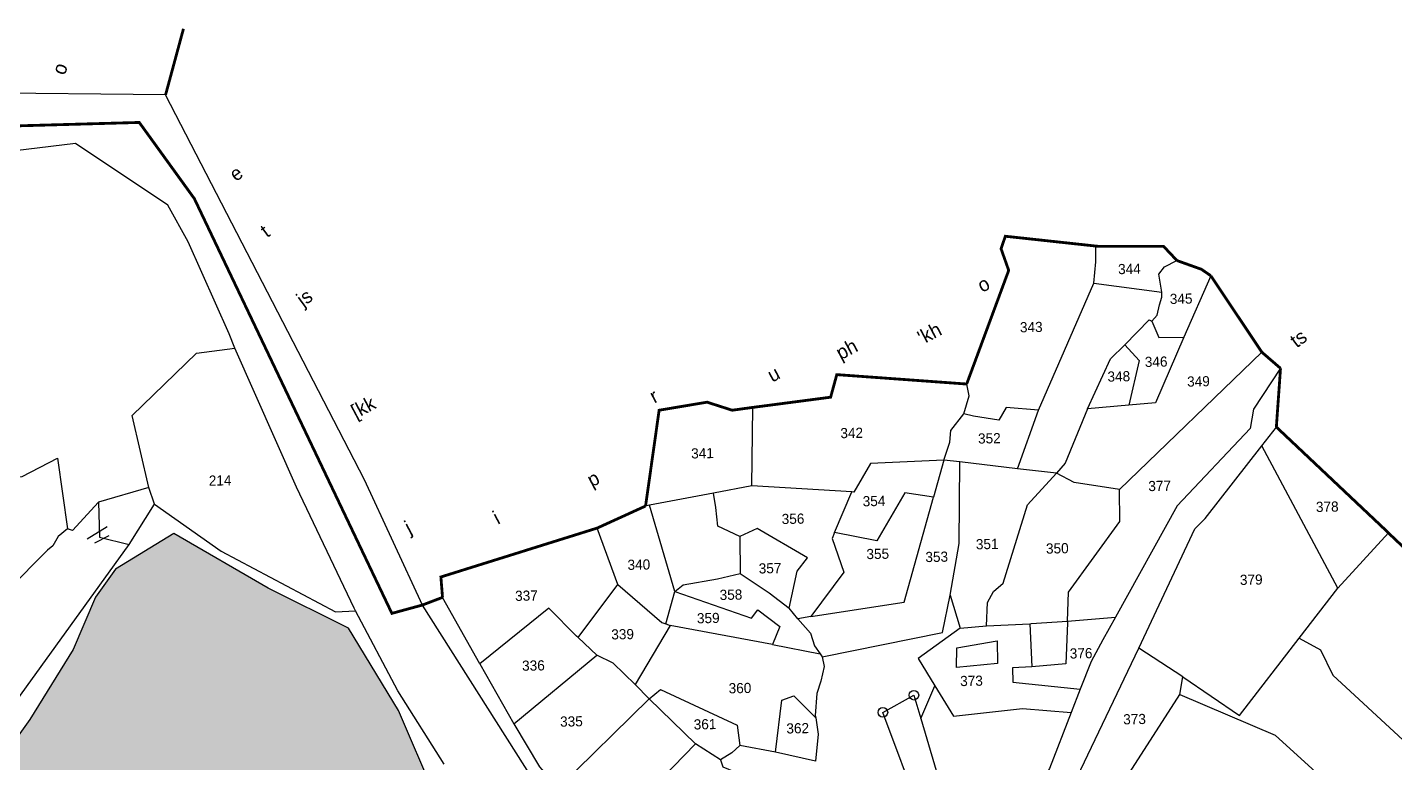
# Model space of a CAD drawing. Header units: metres. Extents: x 286538 to 291003, y 2005547 to 2009330.
# Drawn here: x 287587 to 288605, y 2008782 to 2009330 of the extents above; entities that cross this region are included whole.
import ezdxf
from ezdxf.enums import TextEntityAlignment as Align

# ---------------------------------------------------------------- set-up
doc = ezdxf.new("R2010")
doc.units = ezdxf.units.M
doc.header["$MEASUREMENT"] = 0
doc.linetypes.add('DASHDOT', pattern=[1, 0.5, -0.25, 0, -0.25])
doc.linetypes.add('DIVIDE', pattern=[1.25, 0.5, -0.25, 0, -0.25, 0, -0.25])
for name, color, linetype in [('011', 3, 'Continuous'), ('OFF', 1, 'Continuous'), ('OTHERS', 1, 'Continuous'), ('POLY_HATCH', 12, 'Continuous'), ('POLY_PARCEL', 6, 'Continuous'), ('POLY_ROAD', 30, 'Continuous'), ('POLY_WATER', 4, 'Continuous'), ('SYM_STONE', 1, 'Continuous'), ('TEXT_MAPOUT', 7, 'Continuous'), ('TEXT_PARCEL', 7, 'Continuous'), ('V_BOUND_LINE', 7, 'Continuous'), ('V_BOUND_STREAM_LINE', 7, 'DASHDOT'), ('V_DIVIDE_LINE', 7, 'DIVIDE')]:
    doc.layers.add(name, color=color, linetype=linetype)
doc.styles.add('TEXT_MAP', font='')
doc.styles.get('TEXT_MAP').set_extended_font_data('Kruti Dev 050')

# ---------------------------------------------------------------- blocks, each defined once
blk = doc.blocks.new('STONE')
blk.add_circle((0, 0), 0.851)
blk = doc.blocks.new('21014')
at = {"layer": 'POLY_HATCH'}
h = blk.add_hatch(dxfattribs=at)
h.set_pattern_fill('ZIGZAG', color=256, scale=42.083306, angle=1.0764, style=0)
h.set_pattern_definition([(1.07642, (286319.4183, 2006131.5226), (5.160663, 5.358307), [5.260413, -5.260413]), (91.07642, (286324.678, 2006131.6214), (-5.358307, 5.160663), [5.260413, -5.260413])])
h.paths.add_polyline_path([(287424.8, 2008358.5), (287438, 2008387.1), (287435.4, 2008430.8), (287497.1, 2008438), (287514.8, 2008457.2), (287546.4, 2008512.8), (287579.2, 2008549.4), (287640.9, 2008557.4), (287687.8, 2008577.2), (287761.2, 2008597.5), (287839.5, 2008620.8), (287901.9, 2008682.1), (287890.2, 2008758.2), (287863.2, 2008821.2), (287826, 2008882.3), (287766.2, 2008912.1), (287695.8, 2008952.9), (287652.5, 2008926.3), (287637.5, 2008905.4), (287621, 2008866.5), (287588.5, 2008814.4), (287556.7, 2008770), (287546.9, 2008740.6), (287520.5, 2008730.7), (287484, 2008659.6), (287481.6, 2008581.9), (287450.1, 2008568.4), (287431, 2008532), (287395.4, 2008508.2), (287362.7, 2008465.5), (287324.6, 2008439), (287301.2, 2008403.4), (287281, 2008382.4), (287235.9, 2008405.6), (287204.7, 2008421.3), (287169.6, 2008411.2), (287118.4, 2008350.2), (287081, 2008328), (287058.7, 2008304), (287060.8, 2008285.2), (287073.1, 2008269.1), (287075.8, 2008221.1), (287087.1, 2008165.5), (287088.3, 2008102.9), (287077.5, 2008038.3), (287073.8, 2008005.6), (287028.4, 2008001.3), (287014.6, 2008000.2), (287018.5, 2007928.5), (287021.4, 2007914.8), (287095.2, 2007917), (287220.1, 2007941.7), (287275.1, 2007942.7), (287302.2, 2007958.7), (287311.9, 2008058.7), (287339.2, 2008066.9), (287369.3, 2008064), (287391.5, 2007982), (287393.8, 2007952.9), (287484.5, 2007969.3), (287556, 2007960.3), (287562.7, 2008013.6), (287539.9, 2008086.2), (287516.5, 2008141.5), (287462.4, 2008138.8), (287423.8, 2008139.8), (287414.7, 2008162.8), (287404, 2008229.5), (287404.6, 2008292.2), (287405.7, 2008320.4)])
at = {"layer": 'OFF'}
blk.add_lwpolyline([(287639.7, 2008976.1), (287640.6, 2008950), (287662.5, 2008944.6)], dxfattribs=at)
at = {"layer": 'OTHERS'}
for points in [[(287631.4, 2008949), (287646.1, 2008958.1)], [(287637.1, 2008945.9), (287647.8, 2008951.3)]]:
    blk.add_lwpolyline(points, dxfattribs=at)
at = {"layer": 'POLY_HATCH'}
blk.add_lwpolyline([(287579.2, 2008549.4), (287640.9, 2008557.4), (287687.8, 2008577.2), (287761.2, 2008597.5), (287839.5, 2008620.8), (287901.9, 2008682.1), (287890.2, 2008758.2), (287863.2, 2008821.2), (287826, 2008882.3), (287766.2, 2008912.1), (287695.8, 2008952.9), (287652.5, 2008926.3), (287637.5, 2008905.4), (287621, 2008866.5), (287588.5, 2008814.4), (287556.7, 2008770)], dxfattribs=at)
at = {"layer": 'POLY_PARCEL'}
for points in [[(288381, 2009139.1), (288382.5, 2009155.1), (288382.3, 2009166.8)], [(288431.4, 2009132.5), (288429.4, 2009145.8), (288433.6, 2009151.3), (288442.8, 2009156)], [(288339.7, 2009044.6), (288381, 2009139.1)], [(288381, 2009139.1), (288431.4, 2009132.5)], [(288468, 2009144.7), (288448, 2009098.9)], [(288424.2, 2009111), (288428.1, 2009115.4), (288429.8, 2009123), (288431.5, 2009128.8), (288431.4, 2009132.5)], [(288403.9, 2009093.2), (288422, 2009112), (288424.2, 2009111)], [(288424.2, 2009111), (288429.2, 2009098.8), (288448, 2009098.9)], [(288448, 2009098.9), (288426.8, 2009050.2), (288406.9, 2009048.4)], [(287677.1, 2008987), (287664.8, 2009040.7), (287712.7, 2009087), (287741.3, 2009090.7)], [(288376.2, 2009045.7), (288393.2, 2009082.9), (288403.9, 2009093.2)], [(288506, 2009087.8), (288400.1, 2008985.6)], [(288403.9, 2009093.2), (288414.6, 2009081.5), (288406.9, 2009048.4)], [(288284.1, 2009042), (288288.1, 2009055.4), (288286.2, 2009064.1)], [(288126.2, 2008988.4), (288126.9, 2009046.7)], [(288339.7, 2009044.6), (288315.7, 2009046.7), (288310.1, 2009037.2), (288291.2, 2009040.1), (288284.1, 2009042)], [(288324.1, 2009001.1), (288339.7, 2009044.6)], [(288376.2, 2009045.7), (288359.6, 2009005.2), (288353.2, 2008997.8)], [(288406.9, 2009048.4), (288376.2, 2009045.7)], [(288269.3, 2009007.4), (288273.6, 2009020.8), (288274.5, 2009029.5), (288284.1, 2009042)], [(288562.5, 2008912.2), (288505.9, 2009018.2)], [(287534.7, 2008990.7), (287554.3, 2008993.1), (287582.9, 2008995.2), (287609.2, 2009009), (287616.7, 2008956.4)], [(288269.3, 2009007.4), (288214.6, 2009004.9), (288202.3, 2008983.7), (288200.6, 2008983.8)], [(288269.3, 2009007.4), (288261.5, 2008979.9)], [(288281, 2009006.1), (288269.3, 2009007.4)], [(288274, 2008907), (288280.6, 2008945.5), (288281, 2009006.1)], [(288324.1, 2009001.1), (288281, 2009006.1)], [(288300.9, 2008884.2), (288301.7, 2008901.6), (288306.2, 2008909.6), (288313.4, 2008915.9), (288331.5, 2008974.1), (288353.2, 2008997.8)], [(288353.2, 2008997.8), (288324.1, 2009001.1)], [(288400.1, 2008985.6), (288366.3, 2008990.8), (288353.2, 2008997.8)], [(287677.1, 2008987), (287639.7, 2008976.1)], [(287681.4, 2008974.6), (287677.1, 2008987)], [(288097.7, 2008982.9), (288050.1, 2008973.9)], [(288126.2, 2008988.4), (288097.7, 2008982.9)], [(288117.4, 2008950.5), (288101, 2008958.2), (288099.3, 2008972.3), (288097.7, 2008982.9)], [(288200.6, 2008983.8), (288126.2, 2008988.4)], [(288187.8, 2008953.6), (288200.6, 2008983.8)], [(288261.5, 2008979.9), (288240.1, 2008983.2), (288219.4, 2008947.3), (288187.8, 2008953.6)], [(288361.3, 2008887.7), (288362, 2008909.1), (288400.2, 2008961.9), (288400.1, 2008985.6)], [(287639.7, 2008976.1), (287620.4, 2008955.2), (287616.7, 2008956.4)], [(287662.5, 2008944.6), (287681.4, 2008974.6)], [(287681.4, 2008974.6), (287731.1, 2008939.7), (287816.1, 2008894.6), (287831, 2008895.3)], [(288050.1, 2008973.9), (288047.1, 2008973.3)], [(288068.9, 2008909.8), (288050.1, 2008973.9)], [(288170.1, 2008891), (288239.6, 2008901.8), (288261.5, 2008979.9)], [(287616.7, 2008956.4), (287609.6, 2008950.6), (287605.7, 2008943.7), (287601.7, 2008940.4), (287572.5, 2008910.9)], [(288026.4, 2008915), (288011.1, 2008956.9)], [(288154.1, 2008897.2), (288160.1, 2008924.8), (288167.8, 2008934.8), (288130.3, 2008956.6), (288117.4, 2008950.5)], [(288187.8, 2008953.6), (288186, 2008949.2), (288194.8, 2008924), (288170.1, 2008891)], [(288562.5, 2008912.2), (288600.2, 2008953.3)], [(287468.9, 2008607.8), (287476.7, 2008687.4), (287662.5, 2008944.6)], [(288117.4, 2008950.5), (288117.6, 2008923)], [(288068.9, 2008909.8), (288075, 2008914.6), (288100.6, 2008919.1), (288117.6, 2008923)], [(288117.6, 2008923), (288139.2, 2008908.6), (288154.1, 2008897.2)], [(287996.8, 2008875.4), (288026.4, 2008915)], [(288026.4, 2008915), (288059.2, 2008886.7), (288062.2, 2008885.5)], [(288533.7, 2008875), (288562.5, 2008912.2)], [(287923.6, 2008855.9), (287895.9, 2008905.3)], [(288062.2, 2008885.5), (288068.9, 2008909.8)], [(288068.9, 2008909.8), (288126.1, 2008889.9), (288130.7, 2008896.1), (288147.2, 2008883.7), (288141.7, 2008870.3)], [(288178.6, 2008861.1), (288268.1, 2008879.1), (288274, 2008907)], [(288274, 2008907), (288281.4, 2008882.4)], [(287996.8, 2008875.4), (287995.7, 2008876.4), (287975, 2008897.4), (287923.6, 2008855.9)], [(288160.4, 2008889.4), (288154.1, 2008897.2)], [(288170.1, 2008891), (288160.4, 2008889.4)], [(288065.4, 2008884.3), (288039.4, 2008840.4)], [(288062.2, 2008885.5), (288065.4, 2008884.3)], [(288141.7, 2008870.3), (288065.4, 2008884.3)], [(288160.4, 2008889.4), (288169.9, 2008878.7), (288173, 2008869.3), (288177.2, 2008863.2)], [(288281.4, 2008882.4), (288250, 2008859.9), (288262.6, 2008839.5)], [(288281.4, 2008882.4), (288300.9, 2008884.2)], [(288300.9, 2008884.2), (288333.2, 2008885.7)], [(288333.2, 2008885.7), (288334.2, 2008885.8), (288361.3, 2008887.7)], [(288333.2, 2008885.7), (288334.8, 2008853.6)], [(288361.3, 2008886.3), (288360.1, 2008855.9), (288334.8, 2008853.6)], [(288361.3, 2008887.7), (288397.1, 2008890.5)], [(288361.3, 2008887.7), (288361.3, 2008886.3)], [(288010.8, 2008862.2), (287996.8, 2008875.4)], [(288141.7, 2008870.3), (288177.2, 2008863.2)], [(288447.2, 2008846.2), (288489.4, 2008817.5), (288533.7, 2008875)], [(288533.7, 2008875), (288549.6, 2008866.3), (288558.8, 2008847.3), (288734.9, 2008684.8)], [(287949, 2008811.2), (288010.8, 2008862.2)], [(288039.4, 2008840.4), (288022.9, 2008856.3), (288010.8, 2008862.2)], [(288178.6, 2008861.1), (288180, 2008853.9), (288177.7, 2008843), (288174.6, 2008833.8), (288173.5, 2008817.5), (288173.8, 2008815.6)], [(288177.2, 2008863.2), (288178.6, 2008861.1)], [(288447.2, 2008846.2), (288414.5, 2008867.6)], [(288334.8, 2008853.6), (288320.4, 2008852.9), (288320.6, 2008842.1), (288370.8, 2008837.1)], [(288049.8, 2008829.7), (288039.4, 2008840.4)], [(288444.9, 2008833), (288447.2, 2008846.2)], [(287982.1, 2008763.3), (288049.8, 2008829.7)], [(288049.8, 2008829.7), (288058.3, 2008836.8), (288115.3, 2008810.3), (288117.4, 2008795.1)], [(288084.4, 2008796.3), (288049.8, 2008829.7)], [(288143.9, 2008790.2), (288148.6, 2008828.7), (288157.6, 2008832.1), (288173.8, 2008815.6)], [(288252, 2008815.2), (288262.6, 2008839.5)], [(288262.6, 2008839.5), (288276.5, 2008817), (288327.8, 2008822.7), (288364, 2008819.5)], [(288398.6, 2008760.9), (288444.9, 2008833)], [(288444.9, 2008833), (288515.8, 2008802.7), (288666.4, 2008666)], [(288173.8, 2008815.6), (288175.5, 2008803.5), (288173.7, 2008783.5), (288143.9, 2008790.2)], [(288012.8, 2008715.9), (288034.7, 2008745.2), (288084.4, 2008796.3)], [(288102.8, 2008784.4), (288084.4, 2008796.3)], [(288117.4, 2008795.1), (288111.4, 2008789.6), (288102.8, 2008784.4)], [(288143.9, 2008790.2), (288117.4, 2008795.1)], [(288102.8, 2008784.4), (288104.7, 2008779.1), (288113.1, 2008775.6)]]:
    blk.add_lwpolyline(points, dxfattribs=at)
blk.add_lwpolyline([(288278.8, 2008867.7), (288308.8, 2008873), (288309.1, 2008856), (288278.7, 2008853.2)], close=True, dxfattribs=at)
at = {"layer": 'POLY_ROAD'}
for points in [[(288519.9, 2009075.8), (288499.7, 2009045.5), (288497.2, 2009031.1), (288443, 2008973.5), (288397.1, 2008890.5)], [(288505.9, 2009018.2), (288516.8, 2009032.1)], [(288414.5, 2008867.6), (288456, 2008956.3), (288463.7, 2008963.9), (288505.9, 2009018.2)], [(288397.1, 2008890.5), (288387.5, 2008873.6), (288378.9, 2008857.7), (288370.8, 2008837.1)], [(288363, 2008760.2), (288414.5, 2008867.6)], [(287923.6, 2008855.9), (287949, 2008811.2)], [(288370.8, 2008837.1), (288364, 2008819.5)], [(288364, 2008819.5), (288348, 2008778), (288337.7, 2008761.5), (288320.1, 2008681)], [(287949, 2008811.2), (287968.1, 2008779.3), (287982.1, 2008763.3)]]:
    blk.add_lwpolyline(points, dxfattribs=at)
at = {"layer": 'POLY_WATER'}
for points in [[(287880.9, 2008899.6), (287837.7, 2008992.9), (287689.7, 2009279.4), (287544.8, 2009280.8), (287519.8, 2009283.3), (287436, 2009282.2), (287359.2, 2009193.3), (287339.9, 2009118.3), (287297.2, 2008916.7), (287252.4, 2008864.2), (287051.5, 2008886.4)], [(287741.3, 2009090.7), (287737, 2009101.4), (287706.6, 2009170), (287691.3, 2009197.2), (287622.7, 2009243.2), (287559.1, 2009235.5), (287557.3, 2009236.7), (287515.3, 2009232.6), (287451.6, 2009219.3), (287399.3, 2009172), (287399, 2009104), (287397.9, 2009097)], [(287831, 2008895.3), (287830, 2008897.2), (287787.2, 2008987.3), (287741.3, 2009090.7)], [(287897.1, 2008781.1), (287862.7, 2008835.7), (287831, 2008895.3)], [(288083.6, 2008573.9), (288010.8, 2008694.3), (287978.3, 2008746.2), (287880.9, 2008899.6)], [(288251.9, 2008744.8), (288223.8, 2008819.7), (288246.9, 2008832.5), (288252, 2008815.2)], [(288252, 2008815.2), (288279.3, 2008722.6), (288293.3, 2008676.3)]]:
    blk.add_lwpolyline(points, dxfattribs=at)
at = {"layer": 'V_BOUND_LINE', "const_width": 2.1}
for points in [[(288382.3, 2009166.8), (288315, 2009174.1), (288311.8, 2009164.8), (288317.5, 2009148.7), (288286.2, 2009064.1)], [(288442.8, 2009156), (288432.8, 2009166.6), (288384.3, 2009166.6), (288382.3, 2009166.8)], [(288468, 2009144.7), (288461, 2009149.5), (288442.8, 2009156)], [(288506, 2009087.8), (288468, 2009144.7)], [(288519.9, 2009075.8), (288506, 2009087.8)], [(288516.8, 2009032.1), (288519.9, 2009075.8)], [(288286.2, 2009064.1), (288189.5, 2009071.1), (288184.9, 2009054.3), (288126.9, 2009046.7)], [(288126.9, 2009046.7), (288111.6, 2009044.6), (288092.9, 2009050.6), (288057.2, 2009044.6), (288047.1, 2008973.3)], [(288600.2, 2008953.3), (288599.7, 2008953.9), (288516.8, 2009032.1)], [(288047.1, 2008973.3), (288011.1, 2008956.9)], [(288011.1, 2008956.9), (287894.7, 2008920.5), (287895.9, 2008905.3)], [(288658.6, 2008902.2), (288632.1, 2008923.1), (288600.2, 2008953.3)], [(287895.9, 2008905.3), (287880.9, 2008899.6)]]:
    blk.add_lwpolyline(points, dxfattribs=at)
at = {"layer": 'V_BOUND_STREAM_LINE', "const_width": 2.1}
blk.add_lwpolyline([(287049.3, 2008825.1), (287257.8, 2008819.4), (287315.4, 2008903.2), (287365.9, 2009105.8), (287372.8, 2009181.1), (287445.4, 2009252.5), (287670.1, 2009258.8), (287711.1, 2009202.1), (287858.2, 2008893.4), (287880.9, 2008899.6)], dxfattribs=at)
at = {"layer": 'V_DIVIDE_LINE', "const_width": 2.1}
blk.add_lwpolyline([(287703, 2009328.5), (287689.7, 2009279.4)], dxfattribs=at)
at = {"layer": 'SYM_STONE', "xscale": 4.208330594364702, "yscale": 4.208330594364702, "zscale": 4.208330594364702, "rotation": 1.076418191904476}
for p in [(288246.9, 2008832.5), (288223.8, 2008819.7)]:
    blk.add_blockref('STONE', p, dxfattribs=at)
at = {"layer": 'TEXT_MAPOUT', "style": 'TEXT_MAP'}
for s, height, rotation, p in [('o', 10.5, 71.3233, (287614.6, 2009293.4)), ('e', 10.5, 36.2971, (287742.1, 2009214.4)), ('t', 10.5, 36.2971, (287765.2, 2009172.6)), ('o', 10.5, 27.9762, (288297.7, 2009131.9)), ('js', 10.52, 36.2971, (287792.1, 2009121.2)), ("'kh", 10.52, 27.9762, (288253.2, 2009093.1)), ('ph', 10.52, 27.9762, (288192.4, 2009081.7)), ('ts', 10.52, 36.2971, (288531.9, 2009090.6)), ('u', 10.5, 27.9762, (288141.4, 2009065.1)), ('[kk', 10.52, 27.9762, (287831.4, 2009038)), ('r', 10.5, 27.9762, (288053.6, 2009049.5)), ('p', 10.5, 27.9762, (288007.1, 2008987.1)), ('j', 10.5, 27.9762, (287871.3, 2008952)), ('i', 10.5, 27.9762, (287937, 2008959.3))]:
    blk.add_text(s, height=height, rotation=rotation, dxfattribs=at).set_placement(p)
at = {"layer": 'TEXT_PARCEL', "style": 'TEXT_MAP'}
for s, p in [('344', (288407.4, 2009149.8)), ('345', (288445.9, 2009127.6)), ('343', (288334.3, 2009106.5)), ('346', (288427.3, 2009080.7)), ('348', (288399.5, 2009069.8)), ('349', (288458.8, 2009066.1)), ('342', (288200.6, 2009027.7)), ('352', (288303.1, 2009023.7)), ('341', (288089.5, 2009012.6)), ('214', (287730.3, 2008992.4)), ('377', (288429.9, 2008988.3)), ('354', (288217.2, 2008977)), ('378', (288554.7, 2008972.8)), ('356', (288156.9, 2008963.8)), ('355', (288220, 2008937.7)), ('351', (288301.5, 2008945)), ('350', (288353.7, 2008941.8)), ('340', (288042.1, 2008929.7)), ('353', (288263.9, 2008935.5)), ('357', (288139.8, 2008927)), ('379', (288498.1, 2008918.5)), ('358', (288110.7, 2008907.3)), ('337', (287958.4, 2008906.6)), ('359', (288093.8, 2008889.9)), ('339', (288030, 2008877.9)), ('376', (288371.4, 2008863.7)), ('336', (287963.6, 2008854.6)), ('360', (288117.4, 2008837.8)), ('373', (288289.8, 2008843.2)), ('335', (287991.9, 2008813)), ('361', (288091.4, 2008810.9)), ('362', (288160.4, 2008807.9)), ('373', (288411.2, 2008814.7))]:
    blk.add_text(s, height=7.57, rotation=1.0764, dxfattribs=at).set_placement(p, align=Align.MIDDLE)

msp = doc.modelspace()

# ---------------------------------------------------------------- block references
at = {"layer": '011'}
msp.add_blockref('21014', (0, 0), dxfattribs=at)

doc.saveas('drawing.dxf')
